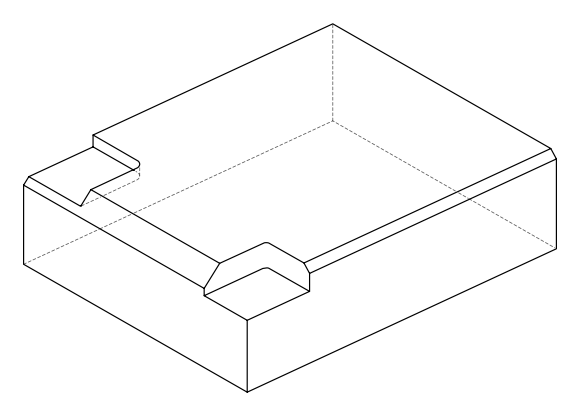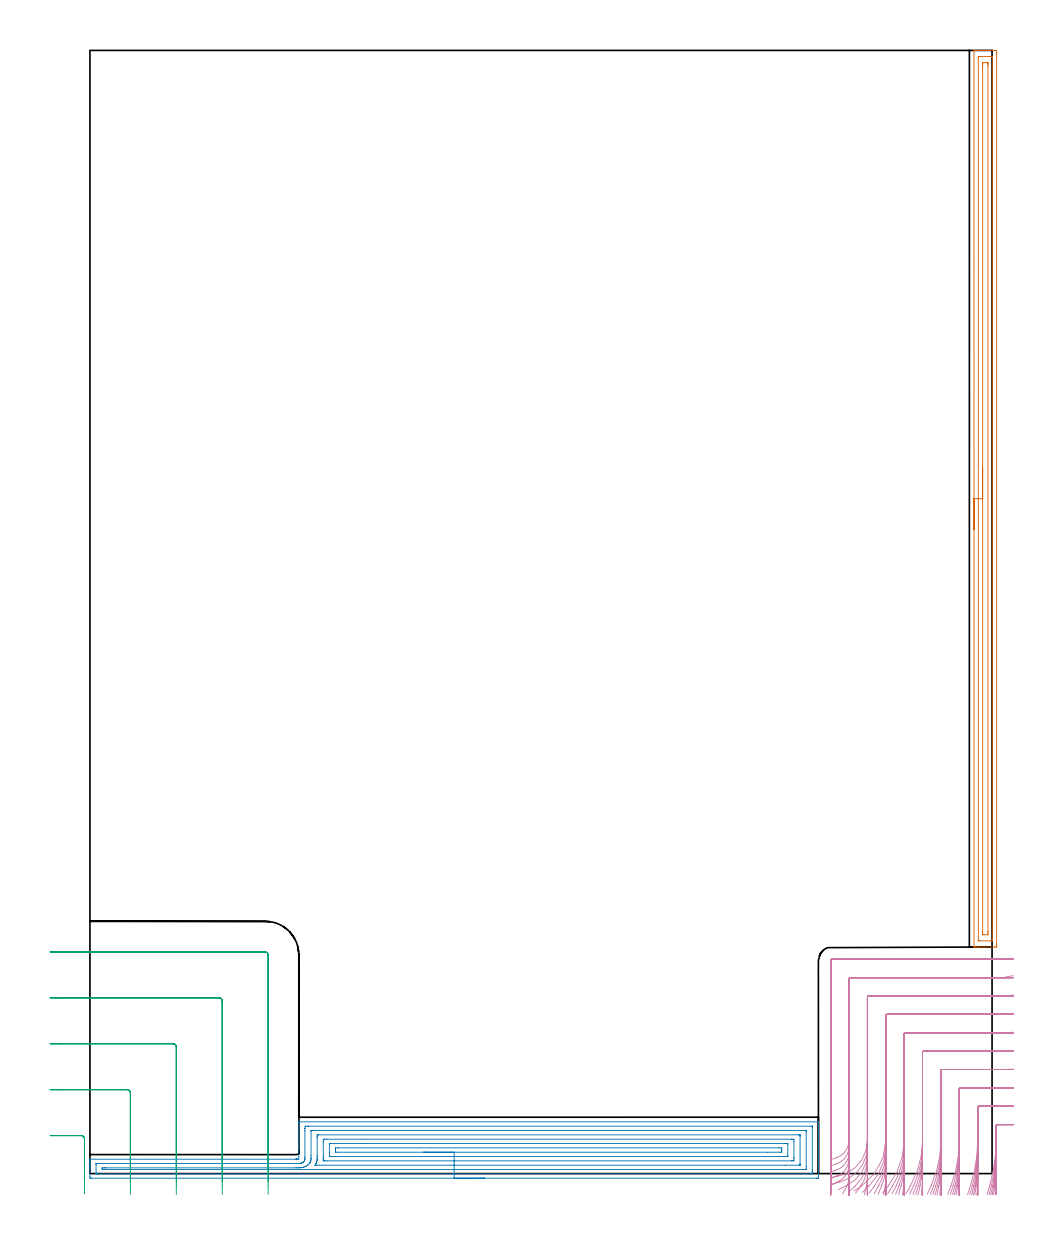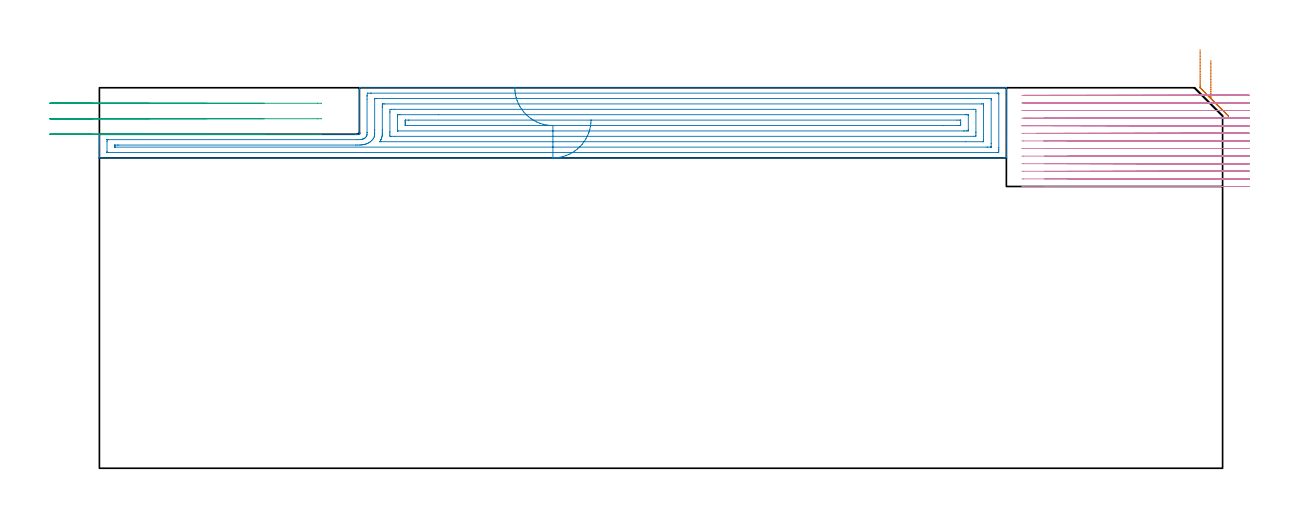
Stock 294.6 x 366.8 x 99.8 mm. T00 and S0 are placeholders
(PLAN: 4 operations, 2 tool changes, 45.8 min)
(1 AREA_MILL | FG_CHAMFER_SURFACE | UGT0205_001 | 7.23 min | 8149 mm3)
(2 AREA_MILL_1 | FG_CHAMFER_SURFACE_1 | UGT0205_001 | 11.42 min | 41143 mm3)
(3 MILL_CORNER_NOTCH_RECTANGULAR | CORNER_NOTCH_RECTANGULAR | UGT0201_104 | Follow Part, ap 5, ae 75% | 2.9 min | 58454 mm3)
(4 MILL_CORNER_NOTCH_RECTANGULAR_1 | CORNER_NOTCH_RECTANGULAR_1 | NXT0201_009 | Follow Part, ap 2, ae 75% | 24.29 min | 107149 mm3)
(TOOL UGT0205_001 | Chamfer Mill 20 x 3 x 45 deg. | D20 FL50 Z2)
(TOOL UGT0201_104 | End Mill 20 mm | D20 FL22 Z2)
(TOOL NXT0201_009 | ENDMILL 8mm [2P460-0800-NA 1630] | D8 FL26 Z6)
(OP 1 AREA_MILL)
G17 G21 G94 G90
T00 M6
G54
G17 G0 G90 X288.7 Y210.4 S1061 M3
G43 Z109.8 H0
G94 G1 Y210.438 Z108.928 F250.
Y210.552 Z108.063
Y210.741 Z107.212
Y211.003 Z106.38
Y211.337 Z105.574
Y211.74 Z104.8
Y212.208 Z104.064
Y212.74 Z103.372
Y213.329 Z102.729
Y213.972 Z102.139
Y214.664 Z101.608
Y215.4 Z101.14
Y216.174 Z100.737
Y216.98 Z100.403
Y217.812 Z100.141
Y218.664 Z99.952
Y219.528 Z99.838
Y220.4 Z99.8
Y366.616
X288.703 Y366.79 Z99.788
X288.754 Y366.793 Z99.738
X289.179 Y366.8 Z99.32
X289.44 Z99.06
X290.173 Z98.322
X291.43 Z97.067
X292.845 Z95.65
X293.474 Z95.022
X295.256 Z93.241
X295.518 Y366.798 Z92.979
X296.092 Y366.792 Z92.406
X296.094 Y366.747 Z92.404
X296.099 Y366.169 Z92.401
X296.1 Y365.584 Z92.4
Y74.941
X296.099 Y74.631 Z92.401
X296.094 Y74.053 Z92.404
X296.092 Y74.008 Z92.406
X295.518 Y74. Z92.979
X291.955 Z96.54
X290.54 Z97.957
X290.173 Z98.322
X289.44 Z99.06
X289.179 Z99.321
X288.754 Y74.007 Z99.738
X288.703 Y74.01 Z99.788
X288.7 Y74.184 Z99.8
Y220.4
X290.114 Z98.386
X290.115 Y364.498 Z98.385
X290.119 Y364.616 Z98.381
X290.128 Y364.79 Z98.372
X290.173 Y364.793 Z98.327
X290.646 Y364.799 Z97.854
X294.21 Z94.29
X294.627 Y364.79 Z93.873
X294.679 Y364.784 Z93.821
X294.684 Y364.557 Z93.816
X294.685 Y364.439 Z93.815
Y76.302
X294.681 Y76.184 Z93.819
X294.673 Y76.01 Z93.827
X294.627 Y76.007 Z93.873
X294.154 Y76.001 Z94.346
X290.59 Z97.91
X290.173 Y76.01 Z98.327
X290.121 Y76.016 Z98.379
X290.116 Y76.243 Z98.384
X290.115 Y76.361 Z98.385
X290.114 Y220.4 Z98.386
X291.528 Z96.972
X291.529 Y361.697 Z96.971
X291.53 Y362.124 Z96.97
X291.535 Y362.592 Z96.965
X291.546 Y362.79 Z96.954
X291.749 Y362.798 Z96.751
X292.845 Y362.799 Z95.655
X293.053 Y362.796 Z95.447
X293.191 Y362.79 Z95.309
X293.265 Y362.777 Z95.235
X293.268 Y362.734 Z95.232
X293.27 Y362.592 Z95.23
X293.271 Y362.164 Z95.229
X293.272 Y361.697 Z95.228
X293.271 Y79.103 Z95.229
X293.27 Y78.677 Z95.23
X293.265 Y78.208 Z95.235
X293.254 Y78.01 Z95.246
X293.051 Y78.002 Z95.449
X291.955 Y78.001 Z96.545
X291.747 Y78.004 Z96.753
X291.609 Y78.01 Z96.891
X291.535 Y78.023 Z96.965
X291.532 Y78.066 Z96.968
X291.53 Y78.208 Z96.97
X291.529 Y78.636 Z96.971
X291.528 Y79.103 Z96.972
Y220.4
Y221.272 Z97.01
Y222.137 Z97.123
Y222.988 Z97.312
Y223.82 Z97.575
Y224.626 Z97.908
Y225.4 Z98.311
Y226.136 Z98.78
Y226.828 Z99.311
Y227.471 Z99.9
Y228.06 Z100.544
Y228.592 Z101.236
Y229.06 Z101.972
Y229.463 Z102.745
Y229.797 Z103.551
Y230.059 Z104.383
Y230.248 Z105.235
Y230.362 Z106.1
Y230.4 Z106.972
G0 Z109.8
M5
M2
(OP 2 AREA_MILL_1)
G17 G21 G94 G90
T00 M6
G54
G17 G0 G90 X128.95 Y-1.5 S1061 M3
G43 Z109.8 H0
Z91.4
G94 G1 X128.912 Z90.528 F250.
X128.798 Z89.664
X128.609 Z88.812
X128.347 Z87.98
X128.013 Z87.174
X127.61 Z86.4
X127.142 Z85.664
X126.61 Z84.972
X126.021 Z84.329
X125.378 Z83.74
X124.686 Z83.209
X123.95 Z82.74
X123.176 Z82.337
X122.37 Z82.003
X121.538 Z81.741
X120.687 Z81.552
X119.822 Z81.438
X118.95 Z81.4
X0.614
X0.199 Y-1.496 Z81.402
X0.01 Y-1.492 Z81.405
X0. Y-1.087 Z81.809
Y1.549 Z84.443
Y2.097 Z84.994
Y2.428 Z85.324
Y2.976 Z85.872
Y3.306 Z86.201
Y3.967 Z86.867
Y4.313 Z87.212
X0.007 Y4.673 Z87.564
X0.01 Y4.697 Z87.588
X0.168 Y4.7 Z87.6
X67.281
X67.308 Z87.598
X67.317 Z87.6
X67.337
X67.365 Z87.598
X67.375 Z87.6
X67.393
X67.422 Z87.598
X67.503 Z87.6
X67.54 Y4.699 Z87.599
X67.547 Y4.7 Z87.6
X67.56
X67.591 Y4.703 Z87.597
X67.597 Y4.702 Z87.598
X67.674 Y4.7 Z87.6
X68.2
Y16.487 Z99.383
X68.202 Y16.633 Z99.529
X68.21 Y16.896 Z99.79
X68.49 Y16.9 Z99.8
X237.732
X237.89 Y16.898 Z99.788
X237.898 Y16.747 Z99.639
X237.9 Y16.589 Z99.489
Y16.269 Z99.169
Y15.608 Z98.503
Y14.399 Z97.296
Y13.851 Z96.745
Y3.883 Z86.78
Y-1.087 Z81.81
X237.897 Y-1.364 Z81.533
X237.89 Y-1.492 Z81.406
X237.76 Y-1.499 Z81.399
X237.286 Y-1.5 Z81.4
X118.95
Y-0.086 Z82.814
X2.401 Y-0.085 Z82.815
X2.275
X2.042 Y-0.08 Z82.82
X2.018 Y-0.079 Z82.821
X2.01 Y-0.068 Z82.832
X2.004 Y-0.037 Z82.863
X2.002 Y-0.006 Z82.894
X2. Y0.186 Z83.086
X2.001 Y2.821 Z85.721
X2.006 Y3.216 Z86.116
X2.01 Y3.267 Z86.167
X2.014 Y3.28 Z86.18
X2.021 Y3.281 Z86.181
X2.074 Y3.284 Z86.184
X2.183 Y3.285 Z86.185
X2.401 Y3.286 Z86.186
X67.618
X68.495 Y3.302 Z86.202
X68.539 Y3.306 Z86.206
X68.872 Y3.376 Z86.276
X68.99 Y3.409 Z86.309
X69.106 Y3.447 Z86.347
X69.202 Y3.484 Z86.384
X69.383 Y3.568 Z86.468
X69.618 Y3.713 Z86.613
X69.754 Y3.821 Z86.721
X69.876 Y3.942 Z86.842
X70.052 Y4.185 Z87.085
X70.123 Y4.336 Z87.236
X70.166 Y4.48 Z87.38
X70.189 Y4.663 Z87.563
X70.198 Y5.064 Z87.964
X70.2 Y5.139 Z88.039
Y13.926 Z96.826
X70.203 Y14.73 Z97.63
X70.205 Y14.8 Z97.7
X70.276 Y15.479 Z98.379
X70.406 Y15.481 Z98.381
X71.169 Y15.485 Z98.385
X71.294 Y15.486 Z98.386
X235.499 Y15.485 Z98.385
X235.625
X235.858 Y15.48 Z98.38
X235.882 Y15.479 Z98.379
X235.89 Y15.468 Z98.368
X235.896 Y15.437 Z98.337
X235.898 Y15.406 Z98.306
X235.9 Y15.214 Z98.114
Y1.155 Z84.055
X235.897 Y0.67 Z83.57
X235.892 Y0.284 Z83.184
X235.874 Y-0.079 Z82.821
X235.499 Y-0.084 Z82.816
X235.374 Y-0.085 Z82.815
X118.95 Y-0.086 Z82.814
Y1.328 Z84.228
X4.187 Y1.329 Z84.229
X4.112 Y1.33 Z84.23
X4.053 Y1.333 Z84.233
X4.021 Y1.335 Z84.235
X4.01 Y1.366 Z84.266
X4.005 Y1.549 Z84.449
X4.001 Y1.732 Z84.632
X4.003 Y1.794 Z84.694
X4.008 Y1.843 Z84.743
X4.012 Y1.865 Z84.765
X4.024 Y1.866 Z84.766
X4.187 Y1.869 Z84.769
X4.753 Y1.871 Z84.771
X5.08
X67.268 Y1.872 Z84.772
X67.597 Y1.874 Z84.774
X68.153 Y1.88 Z84.78
X68.49 Y1.892 Z84.792
X68.757 Y1.906 Z84.806
X68.99 Y1.936 Z84.836
X69.383 Y2.008 Z84.908
X69.724 Y2.093 Z84.993
X69.96 Y2.168 Z85.068
X70.276 Y2.291 Z85.191
X70.372 Y2.334 Z85.234
X70.567 Y2.428 Z85.328
X70.941 Y2.652 Z85.552
X71.169 Y2.817 Z85.717
X71.432 Y3.048 Z85.948
X71.663 Y3.306 Z86.206
X71.829 Y3.536 Z86.436
X71.891 Y3.629 Z86.529
X72.062 Y3.973 Z86.873
X72.113 Y4.136 Z87.036
X72.123 Y4.185 Z87.085
X72.184 Y4.56 Z87.46
X72.197 Y4.931 Z87.831
X72.199 Y5.064 Z87.964
X72.2 Y5.807 Z88.707
X72.201 Y13.851 Z96.751
X72.203 Y14.037 Z96.937
X72.206 Y14.059 Z96.959
X72.208 Y14.064 Z96.964
X72.239 Y14.067 Z96.967
X72.358 Y14.07 Z96.97
X72.507 Y14.071 Z96.971
X72.731
X233.713
X233.788 Y14.07 Z96.97
X233.847 Y14.067 Z96.967
X233.879 Y14.065 Z96.965
X233.89 Y14.034 Z96.934
X233.895 Y13.851 Z96.751
X233.899 Y13.668 Z96.568
X233.9 Y2.244 Z85.144
X233.898 Y1.549 Z84.449
X233.896 Y1.369 Z84.269
X233.891 Y1.343 Z84.243
X233.877 Y1.335 Z84.235
X233.825 Y1.333 Z84.233
X233.713 Y1.331 Z84.231
X233.044 Y1.329 Z84.229
X232.82 Y1.328 Z84.228
X118.95
Y2.743 Z85.643
X73.849
X73.526 Y2.745 Z85.645
X73.524 Y2.747 Z85.647
X73.522 Y2.749 Z85.649
X73.719 Y3.056 Z85.956
X73.849 Y3.286 Z86.186
X73.855 Y3.3 Z86.2
X73.858 Y3.306 Z86.206
X74.007 Y3.665 Z86.565
X74.093 Y3.945 Z86.845
X74.135 Y4.185 Z87.085
X74.179 Y4.458 Z87.358
X74.192 Y4.726 Z87.626
X74.196 Y5.064 Z87.964
X74.2 Y5.597 Z88.497
Y5.943 Z88.843
Y11.747 Z94.647
X74.202 Y12.093 Z94.993
X74.208 Y12.619 Z95.519
X74.214 Y12.651 Z95.551
X74.241 Y12.653 Z95.553
X74.312 Y12.655 Z95.555
X74.455 Y12.657 Z95.557
X74.742
X231.354
X231.765 Y12.655 Z95.555
X231.848 Y12.653 Z95.553
X231.88 Y12.651 Z95.551
X231.89 Y12.619 Z95.519
X231.893 Y12.52 Z95.42
X231.9 Y12.12 Z95.02
Y3.306 Z86.206
X231.896 Y2.88 Z85.78
X231.892 Y2.774 Z85.674
X231.89 Y2.753 Z85.653
X231.866 Y2.75 Z85.65
X231.798 Y2.747 Z85.647
X231.606 Y2.744 Z85.644
X227.221 Y2.743 Z85.643
X118.95
Y4.157 Z87.057
X77.421
X76.555 Y4.158 Z87.058
X76.528 Y4.159 Z87.059
X76.168 Y4.185 Z87.085
X76.183 Y4.524 Z87.424
X76.194 Y5.064 Z87.964
X76.199 Y5.388 Z88.288
X76.201 Y10.336 Z93.236
X76.202 Y10.657 Z93.557
X76.21 Y11.215 Z94.115
X76.502 Y11.24 Z94.14
X76.528 Y11.241 Z94.141
X77.392 Y11.243 Z94.143
X229.22 Y11.242 Z94.142
X229.248
X229.89 Y11.215 Z94.115
X229.899 Y10.574 Z93.474
X229.9 Y5.301 Z88.201
X229.899 Y5.064 Z87.964
X229.896 Y4.426 Z87.326
X229.89 Y4.185 Z87.085
X229.275 Y4.158 Z87.058
X229.248
X118.95 Y4.157 Z87.057
Y5.571 Z88.471
X78.314
X78.26 Y5.572 Z88.472
X78.228 Y5.575 Z88.475
X78.217 Y5.577 Z88.477
X78.21 Y5.607 Z88.507
X78.203 Y5.83 Z88.73
X78.201 Y5.943 Z88.843
Y9.457 Z92.357
X78.202 Y9.568 Z92.468
X78.21 Y9.681 Z92.581
X78.229 Y9.822 Z92.722
X78.314 Y9.824 Z92.724
X78.831 Y9.828 Z92.728
X88.901 Y9.829 Z92.729
X227.084
X227.461 Y9.827 Z92.727
X227.838 Y9.824 Z92.724
X227.881 Y9.822 Z92.722
X227.89 Y9.792 Z92.692
X227.895 Y9.716 Z92.616
X227.899 Y9.601 Z92.501
Y5.943 Z88.843
X227.895 Y5.727 Z88.627
X227.89 Y5.62 Z88.52
X227.884 Y5.578 Z88.478
X227.835 Y5.576 Z88.476
X227.461 Y5.573 Z88.473
X226.946 Y5.571 Z88.471
X226.568
X118.95
Y6.985 Z89.885
X80.826 Y6.986 Z89.886
X80.245 Y6.991 Z89.891
X80.217 Y6.992 Z89.892
X80.21 Y7.02 Z89.92
X80.206 Y7.102 Z90.002
X80.202 Y7.269 Z90.169
X80.2 Y7.602 Z90.502
Y7.7 Z90.6
X80.201 Y8.09 Z90.99
X80.203 Y8.285 Z91.185
X80.207 Y8.382 Z91.282
X80.21 Y8.403 Z91.303
X80.222 Y8.408 Z91.308
X80.271 Y8.41 Z91.31
X80.993 Y8.414 Z91.314
X81.16 Y8.415 Z91.315
X224.949 Y8.414 Z91.314
X225.675 Y8.411 Z91.311
X225.849 Y8.408 Z91.308
X225.891 Y8.402 Z91.302
X225.894 Y8.393 Z91.293
X225.898 Y8.359 Z91.259
X225.9 Y7.7 Z90.6
Y7.479 Z90.379
X225.898 Y7.258 Z90.158
X225.894 Y7.11 Z90.01
X225.89 Y6.998 Z89.898
X225.855 Y6.992 Z89.892
X225.675 Y6.988 Z89.888
X225.507 Y6.986 Z89.886
X221.313 Y6.985 Z89.885
X118.95
X118.078 Z89.923
X117.214 Z90.037
X116.362 Z90.226
X115.53 Z90.488
X114.724 Z90.822
X113.95 Z91.225
X113.214 Z91.694
X112.522 Z92.225
X111.879 Z92.814
X111.29 Z93.457
X110.758 Z94.15
X110.29 Z94.885
X109.887 Z95.659
X109.553 Z96.465
X109.291 Z97.297
X109.102 Z98.149
X108.988 Z99.014
X108.95 Z99.885
G0 Z109.8
M5
M2
(OP 3 MILL_CORNER_NOTCH_RECTANGULAR)
G17 G21 G94 G90
T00 M6
G54
G17 G0 G90 X-1.8 Y1.497 S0 M3
G43 Z109.8 H0
Z95.733
G94 G1 Y4.497 F250.
Y11.405 F500.
G3 X-2.795 Y12.4 R1.
G1 X-9.811
X-12.811 F250.
G0 Z109.8
X13.2 Y1.333
Z95.733
G1 Y4.333
Y26.405 F500.
G3 X12.205 Y27.4 R1.
G1 X-10.
X-13. F250.
G0 Z109.8
X28.2 Y1.333
Z95.733
G1 Y4.333
Y41.405 F500.
G3 X27.205 Y42.4 R1.
G1 X-10.
X-13. F250.
G0 Z109.8
X43.2 Y1.333
Z95.733
G1 Y4.333
Y56.405 F500.
G3 X42.205 Y57.4 R1.
G1 X-10.
X-13. F250.
G0 Z109.8
X58.2 Y1.333
Z95.733
G1 Y4.333
Y71.404 F500.
G3 X57.204 Y72.4 R1.
G1 X-10.
X-13. F250.
G0 Z109.8
X-1.8 Y-2.569
Z91.667
G1 Y0.431
Y11.406 F500.
G3 X-2.794 Y12.4 R1.
G1 X-10.
X-13. F250.
G0 Z109.8
X13.2 Y-2.733
Z91.667
G1 Y0.267
Y26.405 F500.
G3 X12.205 Y27.4 R1.
G1 X-10.
X-13. F250.
G0 Z109.8
X28.2 Y-2.733
Z91.667
G1 Y0.267
Y41.405 F500.
G3 X27.205 Y42.4 R1.
G1 X-10.
X-13. F250.
G0 Z109.8
X43.2 Y-2.733
Z91.667
G1 Y0.267
Y56.405 F500.
G3 X42.205 Y57.4 R1.
G1 X-10.
X-13. F250.
G0 Z109.8
X58.2 Y-2.733
Z91.667
G1 Y0.267
Y71.404 F500.
G3 X57.204 Y72.4 R1.
G1 X-10.
X-13. F250.
G0 Z109.8
X-1.8 Y-6.632
Z87.6
G1 Y-3.632
Y11.406 F500.
G3 X-2.794 Y12.4 R1.
G1 X-10.
X-13. F250.
G0 Z109.8
X13.2 Y-6.799
Z87.6
G1 Y-3.799
Y26.405 F500.
G3 X12.205 Y27.4 R1.
G1 X-10.
X-13. F250.
G0 Z109.8
X28.2 Y-6.799
Z87.6
G1 Y-3.799
Y41.405 F500.
G3 X27.205 Y42.4 R1.
G1 X-10.
X-13. F250.
G0 Z109.8
X43.2 Y-6.799
Z87.6
G1 Y-3.799
Y56.405 F500.
G3 X42.205 Y57.4 R1.
G1 X-10.
X-13. F250.
G0 Z109.8
X58.2 Y-6.799
Z87.6
G1 Y-3.799
Y71.404 F500.
G3 X57.204 Y72.4 R1.
G1 X-10.
X-13. F250.
G0 Z109.8
M5
M2
(OP 4 MILL_CORNER_NOTCH_RECTANGULAR_1)
G17 G21 G94 G90
T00 M6
G54
G17 G0 G90 X301.599 Y16.071 S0 M3
G43 Z109.8 H1
Z97.808
G94 G1 X298.6 Y16.011 F250.
G2 X297.52 Y16. R54. F500.
G1 X296.296
G3 X295.9 Y15.604 R0.4
G1 Y10.879
G2 X293.81 Y-4. R54.
G1 X292.983 Y-6.884 F250.
G0 Z109.8
X301.599 Y22.08
Z97.808
G1 X298.6 Y22.012
G2 X297.52 Y22. R48. F500.
G1 X290.296
G3 X289.9 Y21.604 R0.4
G1 Y10.879
G2 X287.536 Y-4. R48.
G1 X286.606 Y-6.852 F250.
G0 Z109.8
X301.599 Y28.091
Z97.808
G1 X298.6 Y28.014
G2 X297.52 Y28. R42. F500.
G1 X284.296
G3 X283.9 Y27.604 R0.4
G1 Y10.879
G2 X281.176 Y-4. R42.
G1 X280.113 Y-6.805 F250.
G0 Z109.8
X301.599 Y34.106
Z97.808
G1 X298.6 Y34.016
G2 X297.52 Y34. R36. F500.
G1 X278.296
G3 X277.9 Y33.604 R0.4
G1 Y10.879
G2 X274.681 Y-4. R36.
G1 X273.441 Y-6.732 F250.
G0 Z109.8
X301.598 Y40.127
Z97.808
G1 X298.6 Y40.019
G2 X297.52 Y40. R30. F500.
G1 X272.297
G3 X271.9 Y39.603 R0.4
G1 Y10.879
G2 X267.95 Y-4. R30.
G1 X266.462 Y-6.605 F250.
G0 Z109.8
X301.597 Y46.159
Z97.808
G1 X298.6 Y46.024
G2 X297.52 Y46. R24. F500.
G1 X266.297
G3 X265.9 Y45.603 R0.4
G1 Y10.879
G2 X260.731 Y-4. R24.
G1 X258.871 Y-6.354 F250.
G0 Z109.8
X301.595 Y52.212
Z97.808
G1 X298.6 Y52.032
G2 X297.52 Y52. R18. F500.
G1 X260.297
G3 X259.9 Y51.603 R0.4
G1 Y10.879
G2 X252.03 Y-4. R18.
G1 X249.55 Y-5.688 F250.
G0 Z109.8
X301.588 Y58.319
Z97.808
G1 X298.6 Y58.049
G2 X297.52 Y58. R12. F500.
G1 X254.297
G3 X253.9 Y57.603 R0.4
G1 Y10.879
G2 X244.011 Y-0.934 R12.
G1 X242.534 Y-1.198 F250.
G0 Z109.8
X301.551 Y64.638
Z97.808
G1 X298.6 Y64.098
G2 X297.52 Y64. R6. F500.
G1 X248.297
G3 X247.9 Y63.603 R0.4
G1 Y10.879
G2 X243.9 Y5.222 R6.
G1 X242.486 Y4.722 F250.
G0 Z109.8
X300.52 Y70.
Z97.808
G1 X297.52
X242.4 F500.
G3 X241.9 Y69.5 R0.5
G1 Y10.879
Y7.879 F250.
G0 Z109.8
X301.6 Y16.003
Z95.815
G1 X298.6 Y16.
X298.54 F500.
X296.296
G3 X295.9 Y15.604 R0.4
G1 Y8.886
G2 X294.34 Y-4. R54.
G1 X293.624 Y-6.913 F250.
G0 Z109.8
X301.6 Y22.004
Z95.815
G1 X298.6 Y22.
X298.54 F500.
X290.296
G3 X289.9 Y21.604 R0.4
G1 Y8.886
G2 X288.138 Y-4. R48.
G1 X287.333 Y-6.89 F250.
G0 Z109.8
X301.6 Y28.004
Z95.815
G1 X298.6 Y28.
X298.54 F500.
X284.296
G3 X283.9 Y27.604 R0.4
G1 Y8.886
G2 X281.874 Y-4. R42.
G1 X280.954 Y-6.855 F250.
G0 Z109.8
X301.6 Y34.005
Z95.815
G1 X298.6 Y34.
X298.54 F500.
X278.296
G3 X277.9 Y33.604 R0.4
G1 Y8.886
G2 X275.515 Y-4. R36.
G1 X274.441 Y-6.801 F250.
G0 Z109.8
X301.6 Y40.006
Z95.815
G1 X298.6 Y40.
X298.54 F500.
X272.297
G3 X271.9 Y39.603 R0.4
G1 Y8.886
G2 X268.991 Y-4. R30.
G1 X267.703 Y-6.709 F250.
G0 Z109.8
X301.6 Y46.008
Z95.815
G1 X298.6 Y46.
X298.54 F500.
X266.297
G3 X265.9 Y45.603 R0.4
G1 Y8.886
G2 X262.147 Y-4. R24.
G1 X260.536 Y-6.531 F250.
G0 Z109.8
X301.6 Y52.01
Z95.815
G1 X298.6 Y52.
X298.54 F500.
X260.297
G3 X259.9 Y51.603 R0.4
G1 Y8.886
G2 X254.468 Y-4. R18.
G1 X252.32 Y-6.095 F250.
G0 Z109.8
X301.6 Y58.015
Z95.815
G1 X298.6 Y58.
X298.54 F500.
X254.297
G3 X253.9 Y57.603 R0.4
G1 Y8.886
G2 X244.964 Y-2.716 R12.
G1 X242.063 Y-3.482 F250.
G0 Z109.8
X301.6 Y64.03
Z95.815
G1 X298.6 Y64.
X298.54 F500.
X248.297
G3 X247.9 Y63.603 R0.4
G1 Y8.886
G2 X243.9 Y3.229 R6.
G1 X242.486 Y2.729 F250.
G0 Z109.8
X301.54 Y70.
Z95.815
G1 X298.54
X242.4 F500.
G3 X241.9 Y69.5 R0.5
G1 Y8.886
Y5.886 F250.
G0 Z109.8
X301.6 Y16.
Z93.823
G1 X298.6
X296.296 F500.
G3 X295.9 Y15.604 R0.4
G1 Y6.894
G2 X294.791 Y-3.995 R54.
G1 X294.186 Y-6.934 F250.
G0 Z109.8
X301.6 Y22.
Z93.823
G1 X298.6
X290.296 F500.
G3 X289.9 Y21.604 R0.4
G1 Y6.894
G2 X288.647 Y-4. R48.
G1 X287.967 Y-6.922 F250.
G0 Z109.8
X301.6 Y28.
Z93.823
G1 X298.6
X284.296 F500.
G3 X283.9 Y27.604 R0.4
G1 Y6.894
G2 X282.463 Y-4. R42.
G1 X281.685 Y-6.897 F250.
G0 Z109.8
X301.6 Y34.
Z93.823
G1 X298.6
X278.296 F500.
G3 X277.9 Y33.604 R0.4
G1 Y6.894
G2 X276.212 Y-4. R36.
G1 X275.304 Y-6.859 F250.
G0 Z109.8
X301.6 Y40.
Z93.823
G1 X298.6
X272.297 F500.
G3 X271.9 Y39.603 R0.4
G1 Y6.894
G2 X269.852 Y-4. R30.
G1 X268.763 Y-6.795 F250.
G0 Z109.8
X301.6 Y46.
Z93.823
G1 X298.6
X266.297 F500.
G3 X265.9 Y45.603 R0.4
G1 Y6.894
G2 X263.285 Y-4. R24.
G1 X261.924 Y-6.673 F250.
G0 Z109.8
X301.6 Y52.
Z93.823
G1 X298.6
X260.297 F500.
G3 X259.9 Y51.603 R0.4
G1 Y6.894
G2 X256.229 Y-4. R18.
G1 X254.414 Y-6.388 F250.
G0 Z109.8
X301.6 Y58.
Z93.823
G1 X298.6
X254.297 F500.
G3 X253.9 Y57.603 R0.4
G1 Y6.894
G2 X247.103 Y-3.92 R12.
G1 X244.4 Y-5.22 F250.
G0 Z109.8
X301.6 Y64.
Z93.823
G1 X298.6
X248.297 F500.
G3 X247.9 Y63.603 R0.4
G1 Y6.894
G2 X243.9 Y1.237 R6.
G1 X242.486 Y0.737 F250.
G0 Z109.8
X301.6 Y70.
Z93.823
G1 X298.6
X242.4 F500.
G3 X241.9 Y69.5 R0.5
G1 Y6.894
Y3.894 F250.
G0 Z109.8
X301.6 Y16.
Z91.831
G1 X298.6
X296.296 F500.
G3 X295.9 Y15.604 R0.4
G1 Y4.894
G2 X295.169 Y-3.959 R54.
G1 X294.677 Y-6.919 F250.
G0 Z109.8
X301.6 Y22.
Z91.831
G1 X298.6
X290.296 F500.
G3 X289.9 Y21.604 R0.4
G1 Y4.894
G2 X289.069 Y-4. R48.
G1 X288.513 Y-6.948 F250.
G0 Z109.8
X301.6 Y28.
Z91.831
G1 X298.6
X284.296 F500.
G3 X283.9 Y27.604 R0.4
G1 Y4.894
G2 X282.947 Y-4. R42.
G1 X282.312 Y-6.932 F250.
G0 Z109.8
X301.6 Y34.
Z91.831
G1 X298.6
X278.296 F500.
G3 X277.9 Y33.604 R0.4
G1 Y4.894
G2 X276.784 Y-4. R36.
G1 X276.043 Y-6.907 F250.
G0 Z109.8
X301.6 Y40.
Z91.831
G1 X298.6
X272.297 F500.
G3 X271.9 Y39.603 R0.4
G1 Y4.894
G2 X270.551 Y-4. R30.
G1 X269.662 Y-6.865 F250.
G0 Z109.8
X301.6 Y46.
Z91.831
G1 X298.6
X266.297 F500.
G3 X265.9 Y45.603 R0.4
G1 Y4.894
G2 X264.191 Y-4. R24.
G1 X263.079 Y-6.786 F250.
G0 Z109.8
X301.6 Y52.
Z91.831
G1 X298.6
X260.297 F500.
G3 X259.9 Y51.603 R0.4
G1 Y4.894
G2 X257.549 Y-4. R18.
G1 X256.067 Y-6.608 F250.
G0 Z109.8
X301.6 Y58.
Z91.831
G1 X298.6
X254.297 F500.
G3 X253.9 Y57.603 R0.4
G1 Y4.894
G2 X249.956 Y-4. R12.
G1 X247.732 Y-6.014 F250.
G0 Z109.8
X301.6 Y64.
Z91.831
G1 X298.6
X248.297 F500.
G3 X247.9 Y63.603 R0.4
G1 Y4.894
G2 X243.969 Y-0.738 R6.
G1 X242.561 Y-1.255 F250.
G0 Z109.8
X301.6 Y70.
Z91.831
G1 X298.6
X242.4 F500.
G3 X241.9 Y69.5 R0.5
G1 Y4.894
Y1.894 F250.
G0 Z109.8
X301.6 Y16.
Z89.838
G1 X298.6
X296.296 F500.
G3 X295.9 Y15.604 R0.4
G1 Y2.869
G2 X295.474 Y-3.903 R54.
G1 X295.097 Y-6.88 F250.
G0 Z109.8
X301.6 Y22.
Z89.838
G1 X298.6
X290.296 F500.
G3 X289.9 Y21.604 R0.4
G1 Y2.869
G2 X289.406 Y-4. R48.
G1 X288.977 Y-6.969 F250.
G0 Z109.8
X301.6 Y28.
Z89.838
G1 X298.6
X284.296 F500.
G3 X283.9 Y27.604 R0.4
G1 Y2.869
G2 X283.334 Y-4. R42.
G1 X282.844 Y-6.96 F250.
G0 Z109.8
X301.6 Y34.
Z89.838
G1 X298.6
X278.296 F500.
G3 X277.9 Y33.604 R0.4
G1 Y2.869
G2 X277.239 Y-4. R36.
G1 X276.666 Y-6.945 F250.
G0 Z109.8
X301.6 Y40.
Z89.838
G1 X298.6
X272.297 F500.
G3 X271.9 Y39.603 R0.4
G1 Y2.869
G2 X271.103 Y-4. R30.
G1 X270.416 Y-6.92 F250.
G0 Z109.8
X301.6 Y46.
Z89.838
G1 X298.6
X266.297 F500.
G3 X265.9 Y45.603 R0.4
G1 Y2.869
G2 X264.896 Y-4. R24.
G1 X264.037 Y-6.874 F250.
G0 Z109.8
X301.6 Y52.
Z89.838
G1 X298.6
X260.297 F500.
G3 X259.9 Y51.603 R0.4
G1 Y2.869
G2 X258.538 Y-4. R18.
G1 X257.393 Y-6.773 F250.
G0 Z109.8
X301.6 Y58.
Z89.838
G1 X298.6
X254.297 F500.
G3 X253.9 Y57.603 R0.4
G1 Y2.869
G2 X251.739 Y-4. R12.
G1 X250.022 Y-6.46 F250.
G0 Z109.8
X301.6 Y64.
Z89.838
G1 X298.6
X248.297 F500.
G3 X247.9 Y63.603 R0.4
G1 Y2.869
G2 X244.599 Y-2.489 R6.
G1 X241.92 Y-3.839 F250.
G0 Z109.8
X301.6 Y70.
Z89.838
G1 X298.6
X242.4 F500.
G3 X241.9 Y69.5 R0.5
G1 Y2.869
Y-0.131 F250.
G0 Z109.8
X301.6 Y16.
Z87.846
G1 X298.6
X296.296 F500.
G3 X295.9 Y15.604 R0.4
G1 Y-1.205
G2 X295.837 Y-3.804 R54.
G1 X295.693 Y-6.8 F250.
G0 Z109.8
X301.6 Y22.
Z87.846
G1 X298.6
X290.296 F500.
G3 X289.9 Y21.604 R0.4
G1 Y-1.205
G2 X289.819 Y-4. R48.
G1 X289.644 Y-6.995 F250.
G0 Z109.8
X301.6 Y28.
Z87.846
G1 X298.6
X284.296 F500.
G3 X283.9 Y27.604 R0.4
G1 Y-1.205
G2 X283.807 Y-4. R42.
G1 X283.607 Y-6.993 F250.
G0 Z109.8
X301.6 Y34.
Z87.846
G1 X298.6
X278.296 F500.
G3 X277.9 Y33.604 R0.4
G1 Y-1.205
G2 X277.791 Y-4. R36.
G1 X277.558 Y-6.991 F250.
G0 Z109.8
X301.6 Y40.
Z87.846
G1 X298.6
X272.297 F500.
G3 X271.9 Y39.603 R0.4
G1 Y-1.205
G2 X271.77 Y-4. R30.
G1 X271.49 Y-6.987 F250.
G0 Z109.8
X301.6 Y46.
Z87.846
G1 X298.6
X266.297 F500.
G3 X265.9 Y45.603 R0.4
G1 Y-1.205
G2 X265.737 Y-4. R24.
G1 X265.387 Y-6.98 F250.
G0 Z109.8
X301.6 Y52.
Z87.846
G1 X298.6
X260.297 F500.
G3 X259.9 Y51.603 R0.4
G1 Y-1.205
G2 X259.682 Y-4. R18.
G1 X259.216 Y-6.964 F250.
G0 Z109.8
X301.6 Y58.
Z87.846
G1 X298.6
X254.297 F500.
G3 X253.9 Y57.603 R0.4
G1 Y-1.205
G2 X253.57 Y-4. R12.
G1 X252.871 Y-6.918 F250.
G0 Z109.8
X301.6 Y64.
Z87.846
G1 X298.6
X248.297 F500.
G3 X247.9 Y63.603 R0.4
G1 Y-1.205
G2 X247.209 Y-4. R6.
G1 X245.812 Y-6.655 F250.
G0 Z109.8
X301.6 Y70.
Z87.846
G1 X298.6
X242.4 F500.
G3 X241.9 Y69.5 R0.5
G1 Y-1.205
Y-4.205 F250.
G0 Z109.8
X301.6 Y16.
Z85.854
G1 X298.6
X296.296 F500.
G3 X295.9 Y15.604 R0.4
G1 Y-3.579
Y-3.783
X295.888 Y-6.783 F250.
G0 Z109.8
X301.6 Y22.
Z85.854
G1 X298.6
X290.296 F500.
G3 X289.9 Y21.604 R0.4
G1 Y-3.579
G2 X289.898 Y-4. R48.
G1 X289.872 Y-7. F250.
G0 Z109.8
X301.6 Y28.
Z85.854
G1 X298.6
X284.296 F500.
G3 X283.9 Y27.604 R0.4
G1 Y-3.579
G2 X283.898 Y-4. R42.
G1 X283.868 Y-7. F250.
G0 Z109.8
X301.6 Y34.
Z85.854
G1 X298.6
X278.296 F500.
G3 X277.9 Y33.604 R0.4
G1 Y-3.579
G2 X277.898 Y-4. R36.
G1 X277.862 Y-7. F250.
G0 Z109.8
X301.6 Y40.
Z85.854
G1 X298.6
X272.297 F500.
G3 X271.9 Y39.603 R0.4
G1 Y-3.579
G2 X271.897 Y-4. R30.
G1 X271.855 Y-7. F250.
G0 Z109.8
X301.6 Y46.
Z85.854
G1 X298.6
X266.297 F500.
G3 X265.9 Y45.603 R0.4
G1 Y-3.579
G2 X265.896 Y-4. R24.
G1 X265.844 Y-7. F250.
G0 Z109.8
X301.6 Y52.
Z85.854
G1 X298.6
X260.297 F500.
G3 X259.9 Y51.603 R0.4
G1 Y-3.579
G2 X259.895 Y-4. R18.
G1 X259.825 Y-6.999 F250.
G0 Z109.8
X301.6 Y58.
Z85.854
G1 X298.6
X254.297 F500.
G3 X253.9 Y57.603 R0.4
G1 Y-3.579
G2 X253.893 Y-4. R12.
G1 X253.787 Y-6.998 F250.
G0 Z109.8
X301.6 Y64.
Z85.854
G1 X298.6
X248.297 F500.
G3 X247.9 Y63.603 R0.4
G1 Y-3.579
G2 X247.885 Y-4. R6.
G1 X247.675 Y-6.993 F250.
G0 Z109.8
X301.6 Y70.
Z85.854
G1 X298.6
X242.4 F500.
G3 X241.9 Y69.5 R0.5
G1 Y-3.579
Y-6.579 F250.
G0 Z109.8
X301.6 Y16.
Z83.862
G1 X298.6
X296.296 F500.
G3 X295.9 Y15.604 R0.4
G1 Y-3.783
Y-6.783 F250.
G0 Z109.8
X301.6 Y22.
Z83.862
G1 X298.6
X290.296 F500.
G3 X289.9 Y21.604 R0.4
G1 Y-4.
Y-7. F250.
G0 Z109.8
X301.6 Y28.
Z83.862
G1 X298.6
X284.296 F500.
G3 X283.9 Y27.604 R0.4
G1 Y-4.
Y-7. F250.
G0 Z109.8
X301.6 Y34.
Z83.862
G1 X298.6
X278.296 F500.
G3 X277.9 Y33.604 R0.4
G1 Y-4.
Y-7. F250.
G0 Z109.8
X301.6 Y40.
Z83.862
G1 X298.6
X272.297 F500.
G3 X271.9 Y39.603 R0.4
G1 Y-4.
Y-7. F250.
G0 Z109.8
X301.6 Y46.
Z83.862
G1 X298.6
X266.297 F500.
G3 X265.9 Y45.603 R0.4
G1 Y-4.
Y-7. F250.
G0 Z109.8
X301.6 Y52.
Z83.862
G1 X298.6
X260.297 F500.
G3 X259.9 Y51.603 R0.4
G1 Y-4.
Y-7. F250.
G0 Z109.8
X301.6 Y58.
Z83.862
G1 X298.6
X254.297 F500.
G3 X253.9 Y57.603 R0.4
G1 Y-4.
Y-7. F250.
G0 Z109.8
X301.6 Y64.
Z83.862
G1 X298.6
X248.297 F500.
G3 X247.9 Y63.603 R0.4
G1 Y-4.
Y-7. F250.
G0 Z109.8
X301.6 Y70.
Z83.862
G1 X298.6
X242.4 F500.
G3 X241.9 Y69.5 R0.5
G1 Y-4.
Y-7. F250.
G0 Z109.8
X301.6 Y16.
Z81.869
G1 X298.6
X296.296 F500.
G3 X295.9 Y15.604 R0.4
G1 Y-3.783
Y-6.783 F250.
G0 Z109.8
X301.6 Y22.
Z81.869
G1 X298.6
X290.296 F500.
G3 X289.9 Y21.604 R0.4
G1 Y-4.
Y-7. F250.
G0 Z109.8
X301.6 Y28.
Z81.869
G1 X298.6
X284.296 F500.
G3 X283.9 Y27.604 R0.4
G1 Y-4.
Y-7. F250.
G0 Z109.8
X301.6 Y34.
Z81.869
G1 X298.6
X278.296 F500.
G3 X277.9 Y33.604 R0.4
G1 Y-4.
Y-7. F250.
G0 Z109.8
X301.6 Y40.
Z81.869
G1 X298.6
X272.297 F500.
G3 X271.9 Y39.603 R0.4
G1 Y-4.
Y-7. F250.
G0 Z109.8
X301.6 Y46.
Z81.869
G1 X298.6
X266.297 F500.
G3 X265.9 Y45.603 R0.4
G1 Y-4.
Y-7. F250.
G0 Z109.8
X301.6 Y52.
Z81.869
G1 X298.6
X260.297 F500.
G3 X259.9 Y51.603 R0.4
G1 Y-4.
Y-7. F250.
G0 Z109.8
X301.6 Y58.
Z81.869
G1 X298.6
X254.297 F500.
G3 X253.9 Y57.603 R0.4
G1 Y-4.
Y-7. F250.
G0 Z109.8
X301.6 Y64.
Z81.869
G1 X298.6
X248.297 F500.
G3 X247.9 Y63.603 R0.4
G1 Y-4.
Y-7. F250.
G0 Z109.8
X301.6 Y70.
Z81.869
G1 X298.6
X242.4 F500.
G3 X241.9 Y69.5 R0.5
G1 Y-4.
Y-7. F250.
G0 Z109.8
X301.6 Y16.
Z79.877
G1 X298.6
X296.296 F500.
G3 X295.9 Y15.604 R0.4
G1 Y-3.783
Y-6.783 F250.
G0 Z109.8
X301.6 Y22.
Z79.877
G1 X298.6
X290.296 F500.
G3 X289.9 Y21.604 R0.4
G1 Y-4.
Y-7. F250.
G0 Z109.8
X301.6 Y28.
Z79.877
G1 X298.6
X284.296 F500.
G3 X283.9 Y27.604 R0.4
G1 Y-4.
Y-7. F250.
G0 Z109.8
X301.6 Y34.
Z79.877
G1 X298.6
X278.296 F500.
G3 X277.9 Y33.604 R0.4
G1 Y-4.
Y-7. F250.
G0 Z109.8
X301.6 Y40.
Z79.877
G1 X298.6
X272.297 F500.
G3 X271.9 Y39.603 R0.4
G1 Y-4.
Y-7. F250.
G0 Z109.8
X301.6 Y46.
Z79.877
G1 X298.6
X266.297 F500.
G3 X265.9 Y45.603 R0.4
G1 Y-4.
Y-7. F250.
G0 Z109.8
X301.6 Y52.
Z79.877
G1 X298.6
X260.297 F500.
G3 X259.9 Y51.603 R0.4
G1 Y-4.
Y-7. F250.
G0 Z109.8
X301.6 Y58.
Z79.877
G1 X298.6
X254.297 F500.
G3 X253.9 Y57.603 R0.4
G1 Y-4.
Y-7. F250.
G0 Z109.8
X301.6 Y64.
Z79.877
G1 X298.6
X248.297 F500.
G3 X247.9 Y63.603 R0.4
G1 Y-4.
Y-7. F250.
G0 Z109.8
X301.6 Y70.
Z79.877
G1 X298.6
X242.4 F500.
G3 X241.9 Y69.5 R0.5
G1 Y-4.
Y-7. F250.
G0 Z109.8
X301.6 Y16.
Z77.885
G1 X298.6
X296.296 F500.
G3 X295.9 Y15.604 R0.4
G1 Y-3.783
Y-6.783 F250.
G0 Z109.8
X301.6 Y22.
Z77.885
G1 X298.6
X290.296 F500.
G3 X289.9 Y21.604 R0.4
G1 Y-4.
Y-7. F250.
G0 Z109.8
X301.6 Y28.
Z77.885
G1 X298.6
X284.296 F500.
G3 X283.9 Y27.604 R0.4
G1 Y-4.
Y-7. F250.
G0 Z109.8
X301.6 Y34.
Z77.885
G1 X298.6
X278.296 F500.
G3 X277.9 Y33.604 R0.4
G1 Y-4.
Y-7. F250.
G0 Z109.8
X301.6 Y40.
Z77.885
G1 X298.6
X272.297 F500.
G3 X271.9 Y39.603 R0.4
G1 Y-4.
Y-7. F250.
G0 Z109.8
X301.6 Y46.
Z77.885
G1 X298.6
X266.297 F500.
G3 X265.9 Y45.603 R0.4
G1 Y-4.
Y-7. F250.
G0 Z109.8
X301.6 Y52.
Z77.885
G1 X298.6
X260.297 F500.
G3 X259.9 Y51.603 R0.4
G1 Y-4.
Y-7. F250.
G0 Z109.8
X301.6 Y58.
Z77.885
G1 X298.6
X254.297 F500.
G3 X253.9 Y57.603 R0.4
G1 Y-4.
Y-7. F250.
G0 Z109.8
X301.6 Y64.
Z77.885
G1 X298.6
X248.297 F500.
G3 X247.9 Y63.603 R0.4
G1 Y-4.
Y-7. F250.
G0 Z109.8
X301.6 Y70.
Z77.885
G1 X298.6
X242.4 F500.
G3 X241.9 Y69.5 R0.5
G1 Y-4.
Y-7. F250.
G0 Z109.8
X301.6 Y16.
Z75.892
G1 X298.6
X296.296 F500.
G3 X295.9 Y15.604 R0.4
G1 Y-3.783
Y-6.783 F250.
G0 Z109.8
X301.6 Y22.
Z75.892
G1 X298.6
X290.296 F500.
G3 X289.9 Y21.604 R0.4
G1 Y-4.
Y-7. F250.
G0 Z109.8
X301.6 Y28.
Z75.892
G1 X298.6
X284.296 F500.
G3 X283.9 Y27.604 R0.4
G1 Y-4.
Y-7. F250.
G0 Z109.8
X301.6 Y34.
Z75.892
G1 X298.6
X278.296 F500.
G3 X277.9 Y33.604 R0.4
G1 Y-4.
Y-7. F250.
G0 Z109.8
X301.6 Y40.
Z75.892
G1 X298.6
X272.297 F500.
G3 X271.9 Y39.603 R0.4
G1 Y-4.
Y-7. F250.
G0 Z109.8
X301.6 Y46.
Z75.892
G1 X298.6
X266.297 F500.
G3 X265.9 Y45.603 R0.4
G1 Y-4.
Y-7. F250.
G0 Z109.8
X301.6 Y52.
Z75.892
G1 X298.6
X260.297 F500.
G3 X259.9 Y51.603 R0.4
G1 Y-4.
Y-7. F250.
G0 Z109.8
X301.6 Y58.
Z75.892
G1 X298.6
X254.297 F500.
G3 X253.9 Y57.603 R0.4
G1 Y-4.
Y-7. F250.
G0 Z109.8
X301.6 Y64.
Z75.892
G1 X298.6
X248.297 F500.
G3 X247.9 Y63.603 R0.4
G1 Y-4.
Y-7. F250.
G0 Z109.8
X301.6 Y70.
Z75.892
G1 X298.6
X242.4 F500.
G3 X241.9 Y69.5 R0.5
G1 Y-4.
Y-7. F250.
G0 Z109.8
X301.6 Y16.
Z73.9
G1 X298.6
X296.296 F500.
G3 X295.9 Y15.604 R0.4
G1 Y-3.783
Y-6.783 F250.
G0 Z109.8
X301.6 Y22.
Z73.9
G1 X298.6
X290.296 F500.
G3 X289.9 Y21.604 R0.4
G1 Y-4.
Y-7. F250.
G0 Z109.8
X301.6 Y28.
Z73.9
G1 X298.6
X284.296 F500.
G3 X283.9 Y27.604 R0.4
G1 Y-4.
Y-7. F250.
G0 Z109.8
X301.6 Y34.
Z73.9
G1 X298.6
X278.296 F500.
G3 X277.9 Y33.604 R0.4
G1 Y-4.
Y-7. F250.
G0 Z109.8
X301.6 Y40.
Z73.9
G1 X298.6
X272.297 F500.
G3 X271.9 Y39.603 R0.4
G1 Y-4.
Y-7. F250.
G0 Z109.8
X301.6 Y46.
Z73.9
G1 X298.6
X266.297 F500.
G3 X265.9 Y45.603 R0.4
G1 Y-4.
Y-7. F250.
G0 Z109.8
X301.6 Y52.
Z73.9
G1 X298.6
X260.297 F500.
G3 X259.9 Y51.603 R0.4
G1 Y-4.
Y-7. F250.
G0 Z109.8
X301.6 Y58.
Z73.9
G1 X298.6
X254.297 F500.
G3 X253.9 Y57.603 R0.4
G1 Y-4.
Y-7. F250.
G0 Z109.8
X301.6 Y64.
Z73.9
G1 X298.6
X248.297 F500.
G3 X247.9 Y63.603 R0.4
G1 Y-4.
Y-7. F250.
G0 Z109.8
X301.6 Y70.
Z73.9
G1 X298.6
X242.4 F500.
G3 X241.9 Y69.5 R0.5
G1 Y-4.
Y-7. F250.
G0 Z109.8
M5
M2
